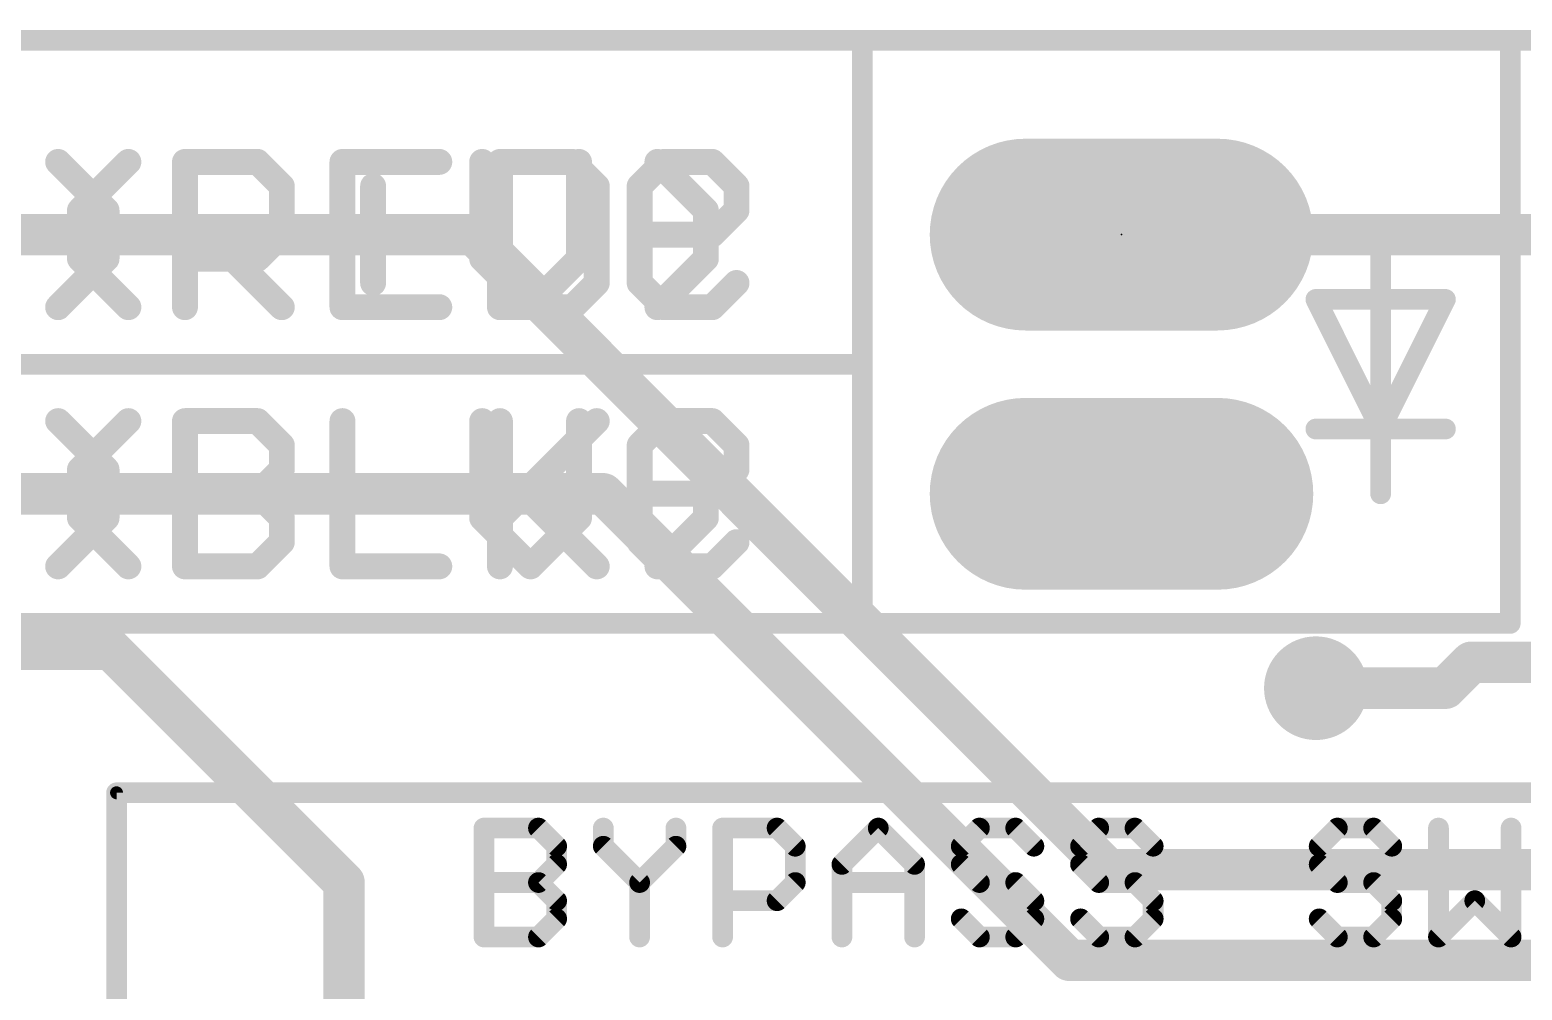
# Model space of a CAD drawing. Extents: x 0 to 108, y -11 to 121.
# Drawn here: x 56.61 to 71.24, y 18 to 27.41 of the extents above; entities that cross this region are included whole.
import ezdxf

# ---------------------------------------------------------------- set-up
doc = ezdxf.new("R2010")
doc.units = 0
for name, color, linetype in [('1', 12, 'CONTINUOUS'), ('17', 110, 'CONTINUOUS'), ('18', 110, 'CONTINUOUS'), ('21', 41, 'CONTINUOUS'), ('22', 40, 'CONTINUOUS'), ('23', 53, 'CONTINUOUS')]:
    doc.layers.add(name, color=color, linetype=linetype)

# ---------------------------------------------------------------- blocks, each defined once
blk = doc.blocks.new('LONGP100')
at = {"const_width": 1}
blk.add_lwpolyline([(-0.5, 0), (0.5, 0)], dxfattribs=at)
at = {"const_width": 0.5}
for points in [[(-0.5, 0.25, 1), (-0.5, -0.25)], [(0.5, -0.25, 1), (0.5, 0.25)]]:
    blk.add_lwpolyline(points, format="xyb", dxfattribs=at)
blk = doc.blocks.new('ROUNDV')
at = {"const_width": 0.5}
blk.add_lwpolyline([(0, -0.25, 1), (0, 0.25, 1), (0, -0.25)], format="xyb", dxfattribs=at)

msp = doc.modelspace()

# ---------------------------------------------------------------- linework, layer by layer
at = {"layer": '1', "const_width": 0.4064}
for points in [[(48.768, 25.4), (60.96, 25.4)], [(60.96, 25.4), (67.183, 19.177)], [(72.263, 25.4), (67.31, 25.4)], [(48.768, 22.86), (62.23, 22.86)], [(62.23, 22.86), (66.802, 18.288)], [(57.404, 21.336), (36.195, 21.336)], [(59.69, 19.05), (57.404, 21.336)], [(70.739, 21.209), (70.485, 20.955)], [(72.3591, 21.209), (70.739, 21.209)], [(69.215, 20.955), (70.485, 20.955)], [(67.183, 19.177), (79.502, 19.177)], [(59.69, 5.08), (59.69, 19.05)], [(66.802, 18.288), (79.883, 18.288)]]:
    msp.add_lwpolyline(points, dxfattribs=at)
at = {"layer": '1', "const_width": 0.2032}
for points in [[(61.0318, 25.4718, 1), (60.8882, 25.3282)], [(60.96, 25.2984, 1), (60.96, 25.5016)], [(67.31, 25.5016, 1), (67.31, 25.2984)], [(62.3018, 22.9318, 1), (62.1582, 22.7882)], [(62.23, 22.7584, 1), (62.23, 22.9616)], [(57.4758, 21.4078, 1), (57.3322, 21.2642)], [(57.404, 21.2344, 1), (57.404, 21.4376)], [(70.739, 21.3106, 1), (70.739, 21.1074)], [(70.8108, 21.1372, 1), (70.6672, 21.2808)], [(69.215, 21.0566, 1), (69.215, 20.8534)], [(70.4132, 21.0268, 1), (70.5568, 20.8832)], [(70.485, 20.8534, 1), (70.485, 21.0566)], [(67.183, 19.2786, 1), (67.183, 19.0754)], [(67.1112, 19.1052, 1), (67.2548, 19.2488)], [(59.7916, 19.05, 1), (59.5884, 19.05)], [(59.6182, 18.9782, 1), (59.7618, 19.1218)], [(66.802, 18.3896, 1), (66.802, 18.1864)], [(66.7302, 18.2162, 1), (66.8738, 18.3598)]]:
    msp.add_lwpolyline(points, format="xyb", dxfattribs=at)
at = {"layer": '21'}
for points, const_width in [([(64.77, 27.305), (40.64, 27.305)], 0.2032), ([(71.12, 27.305), (64.77, 27.305)], 0.2032), ([(64.77, 27.305), (64.77, 24.13)], 0.2032), ([(78.74, 27.305), (71.12, 27.305)], 0.2032), ([(71.12, 21.59), (71.12, 27.305)], 0.2032), ([(57.1014, 25.6379), (57.576, 26.1124)], 0.254), ([(58.1305, 24.6888), (58.1305, 26.1124)], 0.254), ([(58.1305, 26.1124), (58.8423, 26.1124)], 0.254), ([(58.8423, 26.1124), (59.0796, 25.8751)], 0.254), ([(60.6232, 26.1124), (59.6741, 26.1124)], 0.254), ([(59.6741, 26.1124), (59.6741, 24.6888)], 0.254), ([(61.2177, 26.1124), (61.2177, 24.6888)], 0.254), ([(61.9295, 26.1124), (61.2177, 26.1124)], 0.254), ([(62.1668, 25.8751), (61.9295, 26.1124)], 0.254), ([(63.2359, 25.6379), (62.7613, 26.1124)], 0.254), ([(59.0796, 25.8751), (59.0796, 25.4006)], 0.254), ([(62.1668, 24.9261), (62.1668, 25.8751)], 0.254), ([(57.1014, 25.1633), (57.1014, 25.6379)], 0.254), ([(63.2359, 25.1633), (63.2359, 25.6379)], 0.254), ([(59.0796, 25.4006), (58.8423, 25.1633)], 0.254), ([(59.6741, 25.4006), (60.1486, 25.4006)], 0.254), ([(69.85, 25.4), (69.85, 23.495)], 0.2032), ([(57.576, 24.6888), (57.1014, 25.1633)], 0.254), ([(58.8423, 25.1633), (58.1305, 25.1633)], 0.254), ([(58.605, 25.1633), (59.0796, 24.6888)], 0.254), ([(62.7613, 24.6888), (63.2359, 25.1633)], 0.254), ([(61.9295, 24.6888), (62.1668, 24.9261)], 0.254), ([(70.485, 24.765), (69.215, 24.765)], 0.2032), ([(69.215, 24.765), (69.85, 23.495)], 0.2032), ([(69.85, 23.495), (70.485, 24.765)], 0.2032), ([(59.6741, 24.6888), (60.6232, 24.6888)], 0.254), ([(61.2177, 24.6888), (61.9295, 24.6888)], 0.254), ([(64.77, 24.13), (40.64, 24.13)], 0.2032), ([(64.77, 24.13), (64.77, 21.59)], 0.2032), ([(57.1014, 23.0979), (57.576, 23.5724)], 0.254), ([(58.1305, 22.1488), (58.1305, 23.5724)], 0.254), ([(58.1305, 23.5724), (58.8423, 23.5724)], 0.254), ([(58.8423, 23.5724), (59.0796, 23.3351)], 0.254), ([(59.6741, 23.5724), (59.6741, 22.1488)], 0.254), ([(61.2177, 23.5724), (61.2177, 22.1488)], 0.254), ([(61.2177, 22.6233), (62.1668, 23.5724)], 0.254), ([(63.2359, 23.0979), (62.7613, 23.5724)], 0.254), ([(69.85, 23.495), (69.215, 23.495)], 0.2032), ([(69.85, 23.495), (69.85, 22.86)], 0.2032), ([(70.485, 23.495), (69.85, 23.495)], 0.2032), ([(59.0796, 23.3351), (59.0796, 23.0979)], 0.254), ([(57.1014, 22.6233), (57.1014, 23.0979)], 0.254), ([(59.0796, 23.0979), (58.8423, 22.8606)], 0.254), ([(63.2359, 22.6233), (63.2359, 23.0979)], 0.254), ([(58.1305, 22.8606), (58.8423, 22.8606)], 0.254), ([(58.8423, 22.8606), (59.0796, 22.6233)], 0.254), ([(61.455, 22.8606), (62.1668, 22.1488)], 0.254), ([(57.576, 22.1488), (57.1014, 22.6233)], 0.254), ([(59.0796, 22.6233), (59.0796, 22.3861)], 0.254), ([(62.7613, 22.1488), (63.2359, 22.6233)], 0.254), ([(59.0796, 22.3861), (58.8423, 22.1488)], 0.254), ([(58.8423, 22.1488), (58.1305, 22.1488)], 0.254), ([(59.6741, 22.1488), (60.6232, 22.1488)], 0.254), ([(40.64, 21.59), (64.77, 21.59)], 0.2032), ([(64.77, 21.59), (71.12, 21.59)], 0.2032), ([(57.46, 19.93), (77.16, 19.93)], 0.2032), ([(57.46, 2.93), (57.46, 19.93)], 0.2032), ([(57.46, 19.93), (57.46, 2.93)], 0.127), ([(77.16, 19.93), (57.46, 19.93)], 0.127), ([(61.0616, 18.5166), (61.0616, 19.5843)], 0.2032), ([(61.0616, 19.5843), (61.5955, 19.5843)], 0.2032), ([(61.5955, 19.5843), (61.7734, 19.4064)], 0.2032), ([(62.231, 19.5843), (62.231, 19.4064)], 0.2032), ([(62.9428, 19.4064), (62.9428, 19.5843)], 0.2032), ([(63.4004, 18.5166), (63.4004, 19.5843)], 0.2032), ([(63.4004, 19.5843), (63.9343, 19.5843)], 0.2032), ([(63.9343, 19.5843), (64.1122, 19.4064)], 0.2032), ([(64.5698, 19.2284), (64.9257, 19.5843)], 0.2032), ([(64.9257, 19.5843), (65.2816, 19.2284)], 0.2032), ([(65.9171, 19.5843), (65.7392, 19.4064)], 0.2032), ([(66.273, 19.5843), (65.9171, 19.5843)], 0.2032), ([(66.451, 19.4064), (66.273, 19.5843)], 0.2032), ([(67.0865, 19.5843), (66.9086, 19.4064)], 0.2032), ([(67.4424, 19.5843), (67.0865, 19.5843)], 0.2032), ([(67.6204, 19.4064), (67.4424, 19.5843)], 0.2032), ([(69.4253, 19.5843), (69.2474, 19.4064)], 0.2032), ([(69.7812, 19.5843), (69.4253, 19.5843)], 0.2032), ([(69.9592, 19.4064), (69.7812, 19.5843)], 0.2032), ([(70.4168, 19.5843), (70.4168, 18.5166)], 0.2032), ([(71.1286, 18.5166), (71.1286, 19.5843)], 0.2032), ([(61.7734, 19.4064), (61.7734, 19.2284)], 0.2032), ([(62.231, 19.4064), (62.5869, 19.0505)], 0.2032), ([(62.5869, 19.0505), (62.9428, 19.4064)], 0.2032), ([(64.1122, 19.4064), (64.1122, 19.0505)], 0.2032), ([(65.7392, 19.4064), (65.7392, 19.2284)], 0.2032), ([(66.9086, 19.4064), (66.9086, 19.2284)], 0.2032), ([(69.2474, 19.4064), (69.2474, 19.2284)], 0.2032), ([(61.7734, 19.2284), (61.5955, 19.0505)], 0.2032), ([(64.5698, 18.5166), (64.5698, 19.2284)], 0.2032), ([(65.2816, 19.2284), (65.2816, 18.5166)], 0.2032), ([(65.7392, 19.2284), (65.9171, 19.0505)], 0.2032), ([(66.9086, 19.2284), (67.0865, 19.0505)], 0.2032), ([(69.2474, 19.2284), (69.4253, 19.0505)], 0.2032), ([(61.0616, 19.0505), (61.5955, 19.0505)], 0.2032), ([(61.5955, 19.0505), (61.7734, 18.8725)], 0.2032), ([(62.5869, 19.0505), (62.5869, 18.5166)], 0.2032), ([(64.1122, 19.0505), (63.9343, 18.8725)], 0.2032), ([(64.5698, 19.0505), (65.2816, 19.0505)], 0.2032), ([(65.9171, 19.0505), (66.273, 19.0505)], 0.2032), ([(66.273, 19.0505), (66.451, 18.8725)], 0.2032), ([(67.0865, 19.0505), (67.4424, 19.0505)], 0.2032), ([(67.4424, 19.0505), (67.6204, 18.8725)], 0.2032), ([(69.4253, 19.0505), (69.7812, 19.0505)], 0.2032), ([(69.7812, 19.0505), (69.9592, 18.8725)], 0.2032), ([(61.7734, 18.8725), (61.7734, 18.6945)], 0.2032), ([(63.9343, 18.8725), (63.4004, 18.8725)], 0.2032), ([(66.451, 18.8725), (66.451, 18.6945)], 0.2032), ([(67.6204, 18.8725), (67.6204, 18.6945)], 0.2032), ([(69.9592, 18.8725), (69.9592, 18.6945)], 0.2032), ([(70.4168, 18.5166), (70.7727, 18.8725)], 0.2032), ([(70.7727, 18.8725), (71.1286, 18.5166)], 0.2032), ([(61.7734, 18.6945), (61.5955, 18.5166)], 0.2032), ([(65.9171, 18.5166), (65.7392, 18.6945)], 0.2032), ([(66.451, 18.6945), (66.273, 18.5166)], 0.2032), ([(67.0865, 18.5166), (66.9086, 18.6945)], 0.2032), ([(67.6204, 18.6945), (67.4424, 18.5166)], 0.2032), ([(69.4253, 18.5166), (69.2474, 18.6945)], 0.2032), ([(69.9592, 18.6945), (69.7812, 18.5166)], 0.2032), ([(61.5955, 18.5166), (61.0616, 18.5166)], 0.2032), ([(66.273, 18.5166), (65.9171, 18.5166)], 0.2032), ([(67.4424, 18.5166), (67.0865, 18.5166)], 0.2032), ([(69.7812, 18.5166), (69.4253, 18.5166)], 0.2032)]:
    msp.add_lwpolyline(points, dxfattribs=dict(at, const_width=const_width))
for points, const_width in [([(64.77, 27.3558, 1), (64.77, 27.2542)], 0.1016), ([(64.8208, 27.305, 1), (64.7192, 27.305)], 0.1016), ([(64.77, 27.2542, 1), (64.77, 27.3558)], 0.1016), ([(71.12, 27.3558, 1), (71.12, 27.2542)], 0.1016), ([(71.1708, 27.305, 1), (71.0692, 27.305)], 0.1016), ([(71.12, 27.2542, 1), (71.12, 27.3558)], 0.1016), ([(57.6209, 26.0675, 1), (57.5311, 26.1573)], 0.127), ([(58.194, 26.1124, 1), (58.067, 26.1124)], 0.127), ([(58.1305, 26.1759, 1), (58.1305, 26.0489)], 0.127), ([(58.8872, 26.1573, 1), (58.7974, 26.0675)], 0.127), ([(58.8423, 26.0489, 1), (58.8423, 26.1759)], 0.127), ([(59.6741, 26.1759, 1), (59.6741, 26.0489)], 0.127), ([(59.7376, 26.1124, 1), (59.6106, 26.1124)], 0.127), ([(60.6232, 26.0489, 1), (60.6232, 26.1759)], 0.127), ([(61.2812, 26.1124, 1), (61.1542, 26.1124)], 0.127), ([(61.2177, 26.1759, 1), (61.2177, 26.0489)], 0.127), ([(61.9744, 26.1573, 1), (61.8846, 26.0675)], 0.127), ([(61.9295, 26.0489, 1), (61.9295, 26.1759)], 0.127), ([(62.8062, 26.1573, 1), (62.7164, 26.0675)], 0.127), ([(59.1431, 25.8751, 1), (59.0161, 25.8751)], 0.127), ([(59.0347, 25.8302, 1), (59.1245, 25.92)], 0.127), ([(62.2303, 25.8751, 1), (62.1033, 25.8751)], 0.127), ([(62.1219, 25.8302, 1), (62.2117, 25.92)], 0.127), ([(57.1649, 25.6379, 1), (57.0379, 25.6379)], 0.127), ([(57.0565, 25.6828, 1), (57.1463, 25.593)], 0.127), ([(63.2994, 25.6379, 1), (63.1724, 25.6379)], 0.127), ([(63.1909, 25.593, 1), (63.2808, 25.6828)], 0.127), ([(59.0161, 25.4006, 1), (59.1431, 25.4006)], 0.127), ([(59.1245, 25.3557, 1), (59.0347, 25.4455)], 0.127), ([(59.6741, 25.4641, 1), (59.6741, 25.3371)], 0.127), ([(60.1486, 25.3371, 1), (60.1486, 25.4641)], 0.127), ([(69.9008, 25.4, 1), (69.7992, 25.4)], 0.1016), ([(57.1463, 25.2082, 1), (57.0565, 25.1184)], 0.127), ([(57.0379, 25.1633, 1), (57.1649, 25.1633)], 0.127), ([(58.1305, 25.2268, 1), (58.1305, 25.0998)], 0.127), ([(58.6499, 25.2082, 1), (58.5601, 25.1184)], 0.127), ([(58.7974, 25.2082, 1), (58.8872, 25.1184)], 0.127), ([(58.8423, 25.0998, 1), (58.8423, 25.2268)], 0.127), ([(63.1724, 25.1633, 1), (63.2994, 25.1633)], 0.127), ([(63.2808, 25.1184, 1), (63.1909, 25.2082)], 0.127), ([(62.2117, 24.8812, 1), (62.1219, 24.971)], 0.127), ([(62.1033, 24.9261, 1), (62.2303, 24.9261)], 0.127), ([(69.215, 24.8158, 1), (69.215, 24.7142)], 0.1016), ([(69.2604, 24.7877, 1), (69.1696, 24.7423)], 0.1016), ([(70.5304, 24.7423, 1), (70.4396, 24.7877)], 0.1016), ([(70.485, 24.7142, 1), (70.485, 24.8158)], 0.1016), ([(57.5311, 24.6439, 1), (57.6209, 24.7337)], 0.127), ([(58.067, 24.6888, 1), (58.194, 24.6888)], 0.127), ([(59.0347, 24.6439, 1), (59.1245, 24.7337)], 0.127), ([(59.6741, 24.7523, 1), (59.6741, 24.6253)], 0.127), ([(59.6106, 24.6888, 1), (59.7376, 24.6888)], 0.127), ([(60.6232, 24.6253, 1), (60.6232, 24.7523)], 0.127), ([(61.2177, 24.7523, 1), (61.2177, 24.6253)], 0.127), ([(61.1542, 24.6888, 1), (61.2812, 24.6888)], 0.127), ([(61.8846, 24.7337, 1), (61.9744, 24.6439)], 0.127), ([(61.9295, 24.6253, 1), (61.9295, 24.7523)], 0.127), ([(62.7164, 24.7337, 1), (62.8062, 24.6439)], 0.127), ([(64.8208, 24.13, 1), (64.7192, 24.13)], 0.1016), ([(64.7192, 24.13, 1), (64.8208, 24.13)], 0.1016), ([(64.77, 24.0792, 1), (64.77, 24.1808)], 0.1016), ([(57.6209, 23.5275, 1), (57.5311, 23.6173)], 0.127), ([(58.194, 23.5724, 1), (58.067, 23.5724)], 0.127), ([(58.1305, 23.6359, 1), (58.1305, 23.5089)], 0.127), ([(58.8872, 23.6173, 1), (58.7974, 23.5275)], 0.127), ([(58.8423, 23.5089, 1), (58.8423, 23.6359)], 0.127), ([(59.7376, 23.5724, 1), (59.6106, 23.5724)], 0.127), ([(61.2812, 23.5724, 1), (61.1542, 23.5724)], 0.127), ([(62.2117, 23.5275, 1), (62.1219, 23.6173)], 0.127), ([(62.8062, 23.6173, 1), (62.7164, 23.5275)], 0.127), ([(69.215, 23.5458, 1), (69.215, 23.4442)], 0.1016), ([(69.9008, 23.495, 1), (69.7992, 23.495)], 0.1016), ([(69.85, 23.5458, 1), (69.85, 23.4442)], 0.1016), ([(69.8046, 23.5177, 1), (69.8954, 23.4723)], 0.1016), ([(69.8046, 23.4723, 1), (69.8954, 23.5177)], 0.1016), ([(69.85, 23.4442, 1), (69.85, 23.5458)], 0.1016), ([(70.485, 23.4442, 1), (70.485, 23.5458)], 0.1016), ([(59.1431, 23.3351, 1), (59.0161, 23.3351)], 0.127), ([(59.0347, 23.2902, 1), (59.1245, 23.38)], 0.127), ([(69.7992, 23.495, 1), (69.9008, 23.495)], 0.1016), ([(57.1649, 23.0979, 1), (57.0379, 23.0979)], 0.127), ([(57.0565, 23.1428, 1), (57.1463, 23.053)], 0.127), ([(59.0161, 23.0979, 1), (59.1431, 23.0979)], 0.127), ([(59.1245, 23.053, 1), (59.0347, 23.1428)], 0.127), ([(63.2994, 23.0979, 1), (63.1724, 23.0979)], 0.127), ([(63.1909, 23.053, 1), (63.2808, 23.1428)], 0.127), ([(58.1305, 22.9241, 1), (58.1305, 22.7971)], 0.127), ([(58.8872, 22.9055, 1), (58.7974, 22.8157)], 0.127), ([(58.7974, 22.9055, 1), (58.8872, 22.8157)], 0.127), ([(58.8423, 22.7971, 1), (58.8423, 22.9241)], 0.127), ([(61.4999, 22.9055, 1), (61.4101, 22.8157)], 0.127), ([(69.7992, 22.86, 1), (69.9008, 22.86)], 0.1016), ([(57.1463, 22.6682, 1), (57.0565, 22.5784)], 0.127), ([(57.0379, 22.6233, 1), (57.1649, 22.6233)], 0.127), ([(59.1431, 22.6233, 1), (59.0161, 22.6233)], 0.127), ([(59.0347, 22.5784, 1), (59.1245, 22.6682)], 0.127), ([(61.1728, 22.6682, 1), (61.2626, 22.5784)], 0.127), ([(63.1724, 22.6233, 1), (63.2994, 22.6233)], 0.127), ([(63.2808, 22.5784, 1), (63.1909, 22.6682)], 0.127), ([(59.0161, 22.3861, 1), (59.1431, 22.3861)], 0.127), ([(59.1245, 22.3412, 1), (59.0347, 22.431)], 0.127), ([(57.5311, 22.1039, 1), (57.6209, 22.1937)], 0.127), ([(58.1305, 22.2123, 1), (58.1305, 22.0853)], 0.127), ([(58.7974, 22.1937, 1), (58.8872, 22.1039)], 0.127), ([(58.8423, 22.0853, 1), (58.8423, 22.2123)], 0.127), ([(59.6741, 22.2123, 1), (59.6741, 22.0853)], 0.127), ([(60.6232, 22.0853, 1), (60.6232, 22.2123)], 0.127), ([(62.1219, 22.1039, 1), (62.2117, 22.1937)], 0.127), ([(62.7164, 22.1937, 1), (62.8062, 22.1039)], 0.127), ([(58.067, 22.1488, 1), (58.194, 22.1488)], 0.127), ([(59.6106, 22.1488, 1), (59.7376, 22.1488)], 0.127), ([(61.1542, 22.1488, 1), (61.2812, 22.1488)], 0.127), ([(64.77, 21.6408, 1), (64.77, 21.5392)], 0.1016), ([(64.77, 21.5392, 1), (64.77, 21.6408)], 0.1016), ([(71.12, 21.5392, 1), (71.12, 21.6408)], 0.1016), ([(64.7192, 21.59, 1), (64.8208, 21.59)], 0.1016), ([(71.0692, 21.59, 1), (71.1708, 21.59)], 0.1016), ([(57.46, 19.9808, 1), (57.46, 19.8792)], 0.1016), ([(57.5108, 19.93, 1), (57.4092, 19.93)], 0.1016), ([(57.4918, 19.93, 1), (57.4282, 19.93)], 0.0635), ([(57.46, 19.9617, 1), (57.46, 19.8983)], 0.0635), ([(61.1124, 19.5843, 1), (61.0108, 19.5843)], 0.1016), ([(61.0616, 19.6351, 1), (61.0616, 19.5335)], 0.1016), ([(61.6314, 19.6202, 1), (61.5595, 19.5484)], 0.1016), ([(61.5955, 19.5335, 1), (61.5955, 19.6351)], 0.1016), ([(62.2818, 19.5843, 1), (62.1802, 19.5843)], 0.1016), ([(62.9936, 19.5843, 1), (62.892, 19.5843)], 0.1016), ([(63.4512, 19.5843, 1), (63.3496, 19.5843)], 0.1016), ([(63.4004, 19.6351, 1), (63.4004, 19.5335)], 0.1016), ([(63.9702, 19.6202, 1), (63.8983, 19.5484)], 0.1016), ([(63.9343, 19.5335, 1), (63.9343, 19.6351)], 0.1016), ([(64.9616, 19.6202, 1), (64.8898, 19.5484)], 0.1016), ([(64.9616, 19.5484, 1), (64.8898, 19.6202)], 0.1016), ([(65.9171, 19.6351, 1), (65.9171, 19.5335)], 0.1016), ([(65.9531, 19.5484, 1), (65.8812, 19.6202)], 0.1016), ([(66.309, 19.6202, 1), (66.2371, 19.5484)], 0.1016), ([(66.273, 19.5335, 1), (66.273, 19.6351)], 0.1016), ([(67.0865, 19.6351, 1), (67.0865, 19.5335)], 0.1016), ([(67.1225, 19.5484, 1), (67.0506, 19.6202)], 0.1016), ([(67.4784, 19.6202, 1), (67.4065, 19.5484)], 0.1016), ([(67.4424, 19.5335, 1), (67.4424, 19.6351)], 0.1016), ([(69.4253, 19.6351, 1), (69.4253, 19.5335)], 0.1016), ([(69.4612, 19.5484, 1), (69.3894, 19.6202)], 0.1016), ([(69.8172, 19.6202, 1), (69.7453, 19.5484)], 0.1016), ([(69.7812, 19.5335, 1), (69.7812, 19.6351)], 0.1016), ([(70.4676, 19.5843, 1), (70.366, 19.5843)], 0.1016), ([(71.1794, 19.5843, 1), (71.0778, 19.5843)], 0.1016), ([(61.8242, 19.4064, 1), (61.7226, 19.4064)], 0.1016), ([(61.7375, 19.3704, 1), (61.8093, 19.4423)], 0.1016), ([(62.2669, 19.4423, 1), (62.1951, 19.3704)], 0.1016), ([(62.1802, 19.4064, 1), (62.2818, 19.4064)], 0.1016), ([(62.892, 19.4064, 1), (62.9936, 19.4064)], 0.1016), ([(62.9787, 19.3704, 1), (62.9069, 19.4423)], 0.1016), ([(64.163, 19.4064, 1), (64.0614, 19.4064)], 0.1016), ([(64.0763, 19.3704, 1), (64.1481, 19.4423)], 0.1016), ([(65.79, 19.4064, 1), (65.6884, 19.4064)], 0.1016), ([(65.7033, 19.4423, 1), (65.7751, 19.3704)], 0.1016), ([(66.4151, 19.3704, 1), (66.4869, 19.4423)], 0.1016), ([(66.9594, 19.4064, 1), (66.8578, 19.4064)], 0.1016), ([(66.8727, 19.4423, 1), (66.9445, 19.3704)], 0.1016), ([(67.5845, 19.3704, 1), (67.6563, 19.4423)], 0.1016), ([(69.2982, 19.4064, 1), (69.1966, 19.4064)], 0.1016), ([(69.2115, 19.4423, 1), (69.2833, 19.3704)], 0.1016), ([(69.9233, 19.3704, 1), (69.9951, 19.4423)], 0.1016), ([(61.8093, 19.1925, 1), (61.7375, 19.2643)], 0.1016), ([(64.6206, 19.2284, 1), (64.519, 19.2284)], 0.1016), ([(64.5339, 19.2643, 1), (64.6057, 19.1925)], 0.1016), ([(65.3324, 19.2284, 1), (65.2308, 19.2284)], 0.1016), ([(65.2457, 19.1925, 1), (65.3175, 19.2643)], 0.1016), ([(65.7751, 19.2643, 1), (65.7033, 19.1925)], 0.1016), ([(66.9445, 19.2643, 1), (66.8727, 19.1925)], 0.1016), ([(69.2833, 19.2643, 1), (69.2115, 19.1925)], 0.1016), ([(61.7226, 19.2284, 1), (61.8242, 19.2284)], 0.1016), ([(65.6884, 19.2284, 1), (65.79, 19.2284)], 0.1016), ([(66.8578, 19.2284, 1), (66.9594, 19.2284)], 0.1016), ([(69.1966, 19.2284, 1), (69.2982, 19.2284)], 0.1016), ([(61.0616, 19.1013, 1), (61.0616, 18.9997)], 0.1016), ([(61.6314, 19.0864, 1), (61.5595, 19.0145)], 0.1016), ([(61.5595, 19.0864, 1), (61.6314, 19.0145)], 0.1016), ([(61.5955, 18.9997, 1), (61.5955, 19.1013)], 0.1016), ([(62.6377, 19.0505, 1), (62.5361, 19.0505)], 0.1016), ([(62.551, 19.0864, 1), (62.6228, 19.0145)], 0.1016), ([(62.551, 19.0145, 1), (62.6228, 19.0864)], 0.1016), ([(64.0614, 19.0505, 1), (64.163, 19.0505)], 0.1016), ([(64.1481, 19.0145, 1), (64.0763, 19.0864)], 0.1016), ([(64.5698, 19.1013, 1), (64.5698, 18.9997)], 0.1016), ([(65.2816, 18.9997, 1), (65.2816, 19.1013)], 0.1016), ([(65.9171, 19.1013, 1), (65.9171, 18.9997)], 0.1016), ([(65.8812, 19.0145, 1), (65.9531, 19.0864)], 0.1016), ([(66.309, 19.0864, 1), (66.2371, 19.0145)], 0.1016), ([(66.273, 18.9997, 1), (66.273, 19.1013)], 0.1016), ([(67.0865, 19.1013, 1), (67.0865, 18.9997)], 0.1016), ([(67.0506, 19.0145, 1), (67.1225, 19.0864)], 0.1016), ([(67.4784, 19.0864, 1), (67.4065, 19.0145)], 0.1016), ([(67.4424, 18.9997, 1), (67.4424, 19.1013)], 0.1016), ([(69.4253, 19.1013, 1), (69.4253, 18.9997)], 0.1016), ([(69.3894, 19.0145, 1), (69.4612, 19.0864)], 0.1016), ([(69.8172, 19.0864, 1), (69.7453, 19.0145)], 0.1016), ([(69.7812, 18.9997, 1), (69.7812, 19.1013)], 0.1016), ([(61.8242, 18.8725, 1), (61.7226, 18.8725)], 0.1016), ([(61.7375, 18.8366, 1), (61.8093, 18.9084)], 0.1016), ([(63.4004, 18.9233, 1), (63.4004, 18.8217)], 0.1016), ([(63.8983, 18.9084, 1), (63.9702, 18.8366)], 0.1016), ([(63.9343, 18.8217, 1), (63.9343, 18.9233)], 0.1016), ([(66.5018, 18.8725, 1), (66.4002, 18.8725)], 0.1016), ([(66.4151, 18.8366, 1), (66.4869, 18.9084)], 0.1016), ([(67.6712, 18.8725, 1), (67.5696, 18.8725)], 0.1016), ([(67.5845, 18.8366, 1), (67.6563, 18.9084)], 0.1016), ([(70.01, 18.8725, 1), (69.9084, 18.8725)], 0.1016), ([(69.9233, 18.8366, 1), (69.9951, 18.9084)], 0.1016), ([(70.8086, 18.9084, 1), (70.7368, 18.8366)], 0.1016), ([(70.8086, 18.8366, 1), (70.7368, 18.9084)], 0.1016), ([(61.7226, 18.6945, 1), (61.8242, 18.6945)], 0.1016), ([(61.8093, 18.6586, 1), (61.7375, 18.7305)], 0.1016), ([(65.7751, 18.7305, 1), (65.7033, 18.6586)], 0.1016), ([(66.4002, 18.6945, 1), (66.5018, 18.6945)], 0.1016), ([(66.4869, 18.6586, 1), (66.4151, 18.7305)], 0.1016), ([(66.9445, 18.7305, 1), (66.8727, 18.6586)], 0.1016), ([(67.5696, 18.6945, 1), (67.6712, 18.6945)], 0.1016), ([(67.6563, 18.6586, 1), (67.5845, 18.7305)], 0.1016), ([(69.2833, 18.7305, 1), (69.2115, 18.6586)], 0.1016), ([(69.9084, 18.6945, 1), (70.01, 18.6945)], 0.1016), ([(69.9951, 18.6586, 1), (69.9233, 18.7305)], 0.1016), ([(61.0616, 18.5674, 1), (61.0616, 18.4658)], 0.1016), ([(61.5595, 18.5525, 1), (61.6314, 18.4807)], 0.1016), ([(61.5955, 18.4658, 1), (61.5955, 18.5674)], 0.1016), ([(65.9171, 18.5674, 1), (65.9171, 18.4658)], 0.1016), ([(65.8812, 18.4807, 1), (65.9531, 18.5525)], 0.1016), ([(66.2371, 18.5525, 1), (66.309, 18.4807)], 0.1016), ([(66.273, 18.4658, 1), (66.273, 18.5674)], 0.1016), ([(67.0865, 18.5674, 1), (67.0865, 18.4658)], 0.1016), ([(67.0506, 18.4807, 1), (67.1225, 18.5525)], 0.1016), ([(67.4065, 18.5525, 1), (67.4784, 18.4807)], 0.1016), ([(67.4424, 18.4658, 1), (67.4424, 18.5674)], 0.1016), ([(69.4253, 18.5674, 1), (69.4253, 18.4658)], 0.1016), ([(69.3894, 18.4807, 1), (69.4612, 18.5525)], 0.1016), ([(69.7453, 18.5525, 1), (69.8172, 18.4807)], 0.1016), ([(69.7812, 18.4658, 1), (69.7812, 18.5674)], 0.1016), ([(70.3809, 18.5525, 1), (70.4527, 18.4807)], 0.1016), ([(71.0927, 18.4807, 1), (71.1645, 18.5525)], 0.1016), ([(61.0108, 18.5166, 1), (61.1124, 18.5166)], 0.1016), ([(62.5361, 18.5166, 1), (62.6377, 18.5166)], 0.1016), ([(63.3496, 18.5166, 1), (63.4512, 18.5166)], 0.1016), ([(64.519, 18.5166, 1), (64.6206, 18.5166)], 0.1016), ([(65.2308, 18.5166, 1), (65.3324, 18.5166)], 0.1016), ([(70.366, 18.5166, 1), (70.4676, 18.5166)], 0.1016), ([(71.0778, 18.5166, 1), (71.1794, 18.5166)], 0.1016)]:
    msp.add_lwpolyline(points, format="xyb", dxfattribs=dict(at, const_width=const_width))
at = {"layer": '22'}
for points, const_width in [([(40.64, 27.305), (64.77, 27.305)], 0.2032), ([(64.77, 27.305), (78.74, 27.305)], 0.2032), ([(64.77, 27.305), (64.77, 24.13)], 0.2032), ([(71.12, 21.59), (71.12, 27.178)], 0.2032), ([(57.362, 25.6379), (56.8874, 26.1124)], 0.254), ([(61.0437, 25.1633), (61.0437, 26.1124)], 0.254), ([(61.9928, 26.1124), (61.9928, 25.1633)], 0.254), ([(62.5873, 25.8751), (62.8246, 26.1124)], 0.254), ([(62.8246, 26.1124), (63.2991, 26.1124)], 0.254), ([(63.2991, 26.1124), (63.5364, 25.8751)], 0.254), ([(59.9746, 25.8751), (59.9746, 24.9261)], 0.254), ([(62.5873, 24.9261), (62.5873, 25.8751)], 0.254), ([(63.5364, 25.8751), (63.5364, 25.6379)], 0.254), ([(57.362, 25.1633), (57.362, 25.6379)], 0.254), ([(63.5364, 25.6379), (63.2991, 25.4006)], 0.254), ([(60.4492, 25.4006), (59.5001, 25.4006)], 0.254), ([(63.2991, 25.4006), (62.5873, 25.4006)], 0.254), ([(69.85, 25.4), (69.85, 23.495)], 0.2032), ([(56.8874, 24.6888), (57.362, 25.1633)], 0.254), ([(61.5183, 24.6888), (61.0437, 25.1633)], 0.254), ([(61.9928, 25.1633), (61.5183, 24.6888)], 0.254), ([(62.8246, 24.6888), (62.5873, 24.9261)], 0.254), ([(63.5364, 24.9261), (63.2991, 24.6888)], 0.254), ([(69.85, 23.495), (69.215, 24.765)], 0.2032), ([(69.215, 24.765), (70.485, 24.765)], 0.2032), ([(70.485, 24.765), (69.85, 23.495)], 0.2032), ([(63.2991, 24.6888), (62.8246, 24.6888)], 0.254), ([(40.64, 24.13), (64.77, 24.13)], 0.2032), ([(64.77, 24.13), (64.77, 21.59)], 0.2032), ([(57.362, 23.0979), (56.8874, 23.5724)], 0.254), ([(61.0437, 22.6233), (61.0437, 23.5724)], 0.254), ([(61.9928, 23.5724), (61.9928, 22.6233)], 0.254), ([(62.5873, 23.3351), (62.8246, 23.5724)], 0.254), ([(62.8246, 23.5724), (63.2991, 23.5724)], 0.254), ([(63.2991, 23.5724), (63.5364, 23.3351)], 0.254), ([(69.215, 23.495), (69.85, 23.495)], 0.2032), ([(69.85, 23.495), (69.85, 22.86)], 0.2032), ([(69.85, 23.495), (70.485, 23.495)], 0.2032), ([(62.5873, 22.3861), (62.5873, 23.3351)], 0.254), ([(63.5364, 23.3351), (63.5364, 23.0979)], 0.254), ([(57.362, 22.6233), (57.362, 23.0979)], 0.254), ([(63.5364, 23.0979), (63.2991, 22.8606)], 0.254), ([(60.4492, 22.8606), (59.5001, 22.8606)], 0.254), ([(63.2991, 22.8606), (62.5873, 22.8606)], 0.254), ([(56.8874, 22.1488), (57.362, 22.6233)], 0.254), ([(61.5183, 22.1488), (61.0437, 22.6233)], 0.254), ([(61.9928, 22.6233), (61.5183, 22.1488)], 0.254), ([(62.8246, 22.1488), (62.5873, 22.3861)], 0.254), ([(63.5364, 22.3861), (63.2991, 22.1488)], 0.254), ([(63.2991, 22.1488), (62.8246, 22.1488)], 0.254), ([(64.77, 21.59), (40.64, 21.59)], 0.2032), ([(71.12, 21.59), (64.77, 21.59)], 0.2032)]:
    msp.add_lwpolyline(points, dxfattribs=dict(at, const_width=const_width))
for points, const_width in [([(64.77, 27.3558, 1), (64.77, 27.2542)], 0.1016), ([(64.8208, 27.305, 1), (64.7192, 27.305)], 0.1016), ([(64.77, 27.2542, 1), (64.77, 27.3558)], 0.1016), ([(71.1708, 27.178, 1), (71.0692, 27.178)], 0.1016), ([(56.9323, 26.1573, 1), (56.8425, 26.0675)], 0.127), ([(61.1072, 26.1124, 1), (60.9802, 26.1124)], 0.127), ([(62.0563, 26.1124, 1), (61.9293, 26.1124)], 0.127), ([(62.8246, 26.1759, 1), (62.8246, 26.0489)], 0.127), ([(62.8695, 26.0675, 1), (62.7797, 26.1573)], 0.127), ([(63.344, 26.1573, 1), (63.2542, 26.0675)], 0.127), ([(63.2991, 26.0489, 1), (63.2991, 26.1759)], 0.127), ([(60.0381, 25.8751, 1), (59.9111, 25.8751)], 0.127), ([(62.6508, 25.8751, 1), (62.5238, 25.8751)], 0.127), ([(62.5424, 25.92, 1), (62.6322, 25.8302)], 0.127), ([(63.5999, 25.8751, 1), (63.4729, 25.8751)], 0.127), ([(63.4915, 25.8302, 1), (63.5813, 25.92)], 0.127), ([(57.4255, 25.6379, 1), (57.2985, 25.6379)], 0.127), ([(57.3171, 25.593, 1), (57.4069, 25.6828)], 0.127), ([(63.5813, 25.593, 1), (63.4915, 25.6828)], 0.127), ([(63.4729, 25.6379, 1), (63.5999, 25.6379)], 0.127), ([(59.5001, 25.4641, 1), (59.5001, 25.3371)], 0.127), ([(60.4492, 25.3371, 1), (60.4492, 25.4641)], 0.127), ([(62.5873, 25.4641, 1), (62.5873, 25.3371)], 0.127), ([(63.2542, 25.4455, 1), (63.344, 25.3557)], 0.127), ([(63.2991, 25.3371, 1), (63.2991, 25.4641)], 0.127), ([(69.9008, 25.4, 1), (69.7992, 25.4)], 0.1016), ([(57.2985, 25.1633, 1), (57.4255, 25.1633)], 0.127), ([(57.4069, 25.1184, 1), (57.3171, 25.2082)], 0.127), ([(61.0886, 25.2082, 1), (60.9988, 25.1184)], 0.127), ([(60.9802, 25.1633, 1), (61.1072, 25.1633)], 0.127), ([(61.9293, 25.1633, 1), (62.0563, 25.1633)], 0.127), ([(62.0377, 25.1184, 1), (61.9479, 25.2082)], 0.127), ([(62.6322, 24.971, 1), (62.5424, 24.8812)], 0.127), ([(63.5813, 24.8812, 1), (63.4915, 24.971)], 0.127), ([(59.9111, 24.9261, 1), (60.0381, 24.9261)], 0.127), ([(62.5238, 24.9261, 1), (62.6508, 24.9261)], 0.127), ([(69.2604, 24.7877, 1), (69.1696, 24.7423)], 0.1016), ([(69.215, 24.8158, 1), (69.215, 24.7142)], 0.1016), ([(70.5304, 24.7423, 1), (70.4396, 24.7877)], 0.1016), ([(70.485, 24.7142, 1), (70.485, 24.8158)], 0.1016), ([(56.8425, 24.7337, 1), (56.9323, 24.6439)], 0.127), ([(61.4733, 24.7337, 1), (61.5632, 24.6439)], 0.127), ([(61.4733, 24.6439, 1), (61.5632, 24.7337)], 0.127), ([(62.8246, 24.7523, 1), (62.8246, 24.6253)], 0.127), ([(62.7797, 24.6439, 1), (62.8695, 24.7337)], 0.127), ([(63.2542, 24.7337, 1), (63.344, 24.6439)], 0.127), ([(63.2991, 24.6253, 1), (63.2991, 24.7523)], 0.127), ([(64.8208, 24.13, 1), (64.7192, 24.13)], 0.1016), ([(64.7192, 24.13, 1), (64.8208, 24.13)], 0.1016), ([(64.77, 24.0792, 1), (64.77, 24.1808)], 0.1016), ([(56.9323, 23.6173, 1), (56.8425, 23.5275)], 0.127), ([(61.1072, 23.5724, 1), (60.9802, 23.5724)], 0.127), ([(62.0563, 23.5724, 1), (61.9293, 23.5724)], 0.127), ([(62.8246, 23.6359, 1), (62.8246, 23.5089)], 0.127), ([(62.8695, 23.5275, 1), (62.7797, 23.6173)], 0.127), ([(63.344, 23.6173, 1), (63.2542, 23.5275)], 0.127), ([(63.2991, 23.5089, 1), (63.2991, 23.6359)], 0.127), ([(69.215, 23.5458, 1), (69.215, 23.4442)], 0.1016), ([(69.9008, 23.495, 1), (69.7992, 23.495)], 0.1016), ([(69.85, 23.5458, 1), (69.85, 23.4442)], 0.1016), ([(69.8046, 23.5177, 1), (69.8954, 23.4723)], 0.1016), ([(69.8046, 23.4723, 1), (69.8954, 23.5177)], 0.1016), ([(69.85, 23.4442, 1), (69.85, 23.5458)], 0.1016), ([(70.485, 23.4442, 1), (70.485, 23.5458)], 0.1016), ([(62.6508, 23.3351, 1), (62.5238, 23.3351)], 0.127), ([(62.5424, 23.38, 1), (62.6322, 23.2902)], 0.127), ([(63.5999, 23.3351, 1), (63.4729, 23.3351)], 0.127), ([(63.4915, 23.2902, 1), (63.5813, 23.38)], 0.127), ([(69.7992, 23.495, 1), (69.9008, 23.495)], 0.1016), ([(57.4255, 23.0979, 1), (57.2985, 23.0979)], 0.127), ([(57.3171, 23.053, 1), (57.4069, 23.1428)], 0.127), ([(63.4729, 23.0979, 1), (63.5999, 23.0979)], 0.127), ([(63.5813, 23.053, 1), (63.4915, 23.1428)], 0.127), ([(59.5001, 22.9241, 1), (59.5001, 22.7971)], 0.127), ([(60.4492, 22.7971, 1), (60.4492, 22.9241)], 0.127), ([(62.5873, 22.9241, 1), (62.5873, 22.7971)], 0.127), ([(63.2542, 22.9055, 1), (63.344, 22.8157)], 0.127), ([(63.2991, 22.7971, 1), (63.2991, 22.9241)], 0.127), ([(69.7992, 22.86, 1), (69.9008, 22.86)], 0.1016), ([(57.2985, 22.6233, 1), (57.4255, 22.6233)], 0.127), ([(57.4069, 22.5784, 1), (57.3171, 22.6682)], 0.127), ([(61.0886, 22.6682, 1), (60.9988, 22.5784)], 0.127), ([(60.9802, 22.6233, 1), (61.1072, 22.6233)], 0.127), ([(61.9293, 22.6233, 1), (62.0563, 22.6233)], 0.127), ([(62.0377, 22.5784, 1), (61.9479, 22.6682)], 0.127), ([(62.6322, 22.431, 1), (62.5424, 22.3412)], 0.127), ([(62.5238, 22.3861, 1), (62.6508, 22.3861)], 0.127), ([(63.5813, 22.3412, 1), (63.4915, 22.431)], 0.127), ([(56.8425, 22.1937, 1), (56.9323, 22.1039)], 0.127), ([(61.4733, 22.1937, 1), (61.5632, 22.1039)], 0.127), ([(61.4733, 22.1039, 1), (61.5632, 22.1937)], 0.127), ([(62.8246, 22.2123, 1), (62.8246, 22.0853)], 0.127), ([(62.7797, 22.1039, 1), (62.8695, 22.1937)], 0.127), ([(63.2542, 22.1937, 1), (63.344, 22.1039)], 0.127), ([(63.2991, 22.0853, 1), (63.2991, 22.2123)], 0.127), ([(64.77, 21.6408, 1), (64.77, 21.5392)], 0.1016), ([(64.77, 21.5392, 1), (64.77, 21.6408)], 0.1016), ([(71.12, 21.5392, 1), (71.12, 21.6408)], 0.1016), ([(64.7192, 21.59, 1), (64.8208, 21.59)], 0.1016), ([(71.0692, 21.59, 1), (71.1708, 21.59)], 0.1016)]:
    msp.add_lwpolyline(points, format="xyb", dxfattribs=dict(at, const_width=const_width))
at = {"layer": '23'}
msp.add_point((67.31, 25.4), dxfattribs=at)

# ---------------------------------------------------------------- block references
at = {"layer": '17', "xscale": 1.8796, "yscale": 1.8796}
for p in [(67.31, 25.4), (67.31, 22.86)]:
    msp.add_blockref('LONGP100', p, dxfattribs=at)
at = {"layer": '18', "xscale": 1.016, "yscale": 1.016}
msp.add_blockref('ROUNDV', (69.215, 20.955), dxfattribs=at)
msp.add_blockref('ROUNDV', (69.215, 20.955), dxfattribs=at)

doc.saveas('drawing.dxf')
